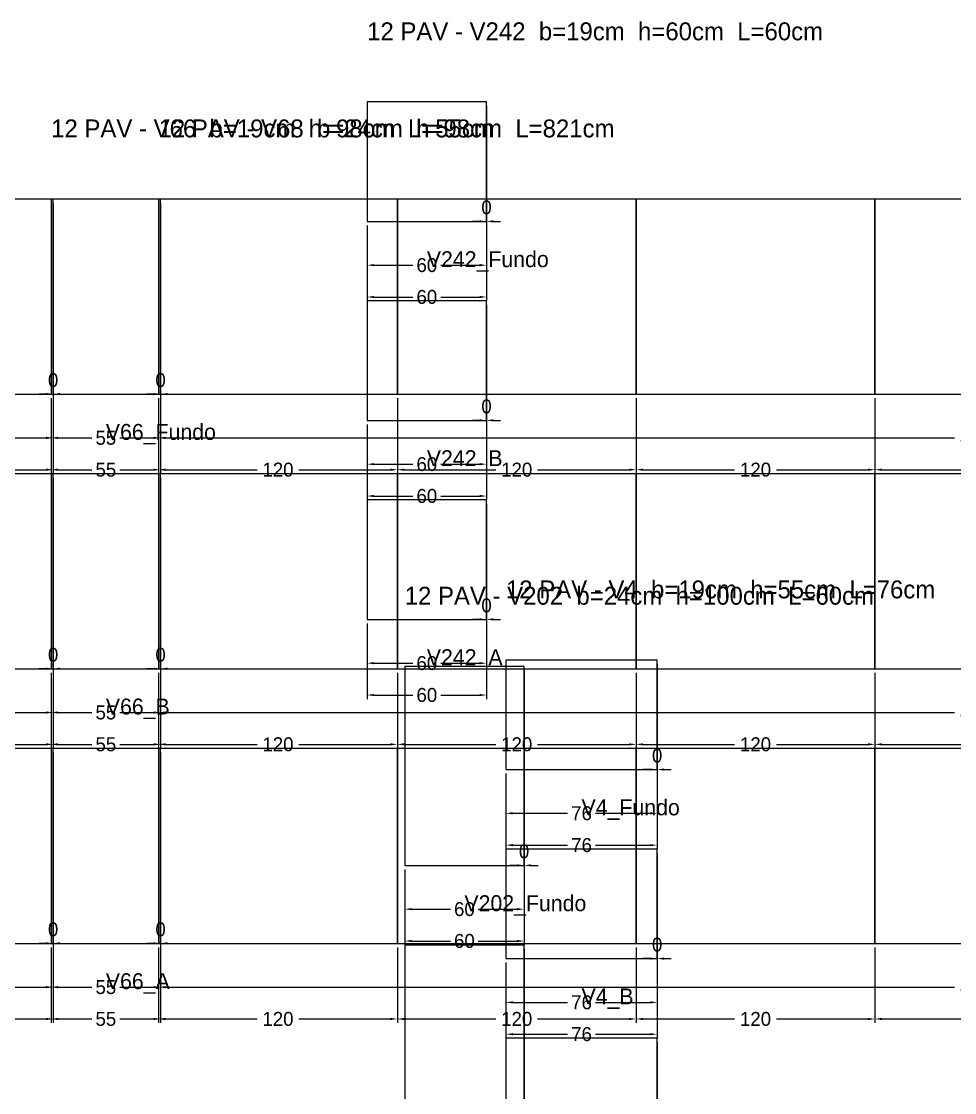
# Model space of a CAD drawing. Header units: metres. Extents: x 946 to 6411, y 1397 to 3666.
# Drawn here: x 4022 to 4491, y 2644 to 3182 of the extents above; entities that cross this region are included whole.
import ezdxf

# ---------------------------------------------------------------- set-up
doc = ezdxf.new("R2010")
doc.units = ezdxf.units.M
doc.layers.add('COTA', color=3, linetype='Continuous')
doc.dimstyles.new('COTA_VIG', dxfattribs={"dimtxt": 7, "dimasz": 3.5, "dimexe": 2, "dimexo": 2, "dimgap": 1.5, "dimtad": 1, "dimdec": 1, "dimcen": 2.5, "dimclrd": 3, "dimclre": 3, "dimclrt": 3, "dimazin": 3, "dimtfac": 1, "dimtmove": 0, "dimatfit": 3})

# ---------------------------------------------------------------- blocks, each defined once
blk = doc.blocks.new('_CLOSEDFILLED')
at = {"color": 0, "linetype": 'BYBLOCK'}
blk.add_solid([(-1, 0.16), (0, 0), (-1, -0.16)], dxfattribs=at)
blk = doc.blocks.new('*D64')
at = {"color": 3}
for p, q in [((4265.17, 2709.37), (4265.17, 2687.37)), ((4341.17, 2709.37), (4341.17, 2687.37)), ((4268.67, 2689.37), (4296.17, 2689.37)), ((4310.17, 2689.37), (4337.67, 2689.37))]:
    blk.add_line(p, q, dxfattribs=at)
at = {"layer": 'Defpoints'}
for p in [(4265.17, 2711.37), (4341.17, 2711.37), (4265.17, 2689.37)]:
    blk.add_point(p, dxfattribs=at)
at = {"layer": 'COTA', "color": 3, "xscale": 3.5, "yscale": 3.5, "rotation": 180}
blk.add_blockref('_CLOSEDFILLED', (4265.17, 2689.37), dxfattribs=at)
at = {"layer": 'COTA', "color": 3, "xscale": 3.5, "yscale": 3.5}
blk.add_blockref('_CLOSEDFILLED', (4341.17, 2689.37), dxfattribs=at)
at = {"layer": 'COTA', "color": 3, "insert": (4303.17, 2689.37), "char_height": 7, "attachment_point": 5}
blk.add_mtext('76', dxfattribs=at)
blk = doc.blocks.new('*D65')
at = {"color": 3}
for p, q in [((4265.17, 2709.37), (4265.17, 2671.37)), ((4341.17, 2709.37), (4341.17, 2671.37)), ((4268.67, 2673.37), (4296.17, 2673.37)), ((4310.17, 2673.37), (4337.67, 2673.37))]:
    blk.add_line(p, q, dxfattribs=at)
at = {"layer": 'Defpoints'}
for p in [(4265.17, 2711.37), (4341.17, 2711.37), (4265.17, 2673.37)]:
    blk.add_point(p, dxfattribs=at)
at = {"layer": 'COTA', "color": 3, "xscale": 3.5, "yscale": 3.5, "rotation": 180}
blk.add_blockref('_CLOSEDFILLED', (4265.17, 2673.37), dxfattribs=at)
at = {"layer": 'COTA', "color": 3, "xscale": 3.5, "yscale": 3.5}
blk.add_blockref('_CLOSEDFILLED', (4341.17, 2673.37), dxfattribs=at)
at = {"layer": 'COTA', "color": 3, "insert": (4303.17, 2673.37), "char_height": 7, "attachment_point": 5}
blk.add_mtext('76', dxfattribs=at)
blk = doc.blocks.new('*D67')
at = {"color": 3}
for p, q in [((4265.17, 2804.37), (4265.17, 2782.37)), ((4341.17, 2804.37), (4341.17, 2782.37)), ((4268.67, 2784.37), (4296.17, 2784.37)), ((4310.17, 2784.37), (4337.67, 2784.37))]:
    blk.add_line(p, q, dxfattribs=at)
at = {"layer": 'Defpoints'}
for p in [(4265.17, 2806.37), (4341.17, 2806.37), (4265.17, 2784.37)]:
    blk.add_point(p, dxfattribs=at)
at = {"layer": 'COTA', "color": 3, "xscale": 3.5, "yscale": 3.5, "rotation": 180}
blk.add_blockref('_CLOSEDFILLED', (4265.17, 2784.37), dxfattribs=at)
at = {"layer": 'COTA', "color": 3, "xscale": 3.5, "yscale": 3.5}
blk.add_blockref('_CLOSEDFILLED', (4341.17, 2784.37), dxfattribs=at)
at = {"layer": 'COTA', "color": 3, "insert": (4303.17, 2784.37), "char_height": 7, "attachment_point": 5}
blk.add_mtext('76', dxfattribs=at)
blk = doc.blocks.new('*D68')
at = {"color": 3}
for p, q in [((4265.17, 2804.37), (4265.17, 2766.37)), ((4341.17, 2804.37), (4341.17, 2766.37)), ((4268.67, 2768.37), (4296.17, 2768.37)), ((4310.17, 2768.37), (4337.67, 2768.37))]:
    blk.add_line(p, q, dxfattribs=at)
at = {"layer": 'Defpoints'}
for p in [(4265.17, 2806.37), (4341.17, 2806.37), (4265.17, 2768.37)]:
    blk.add_point(p, dxfattribs=at)
at = {"layer": 'COTA', "color": 3, "xscale": 3.5, "yscale": 3.5, "rotation": 180}
blk.add_blockref('_CLOSEDFILLED', (4265.17, 2768.37), dxfattribs=at)
at = {"layer": 'COTA', "color": 3, "xscale": 3.5, "yscale": 3.5}
blk.add_blockref('_CLOSEDFILLED', (4341.17, 2768.37), dxfattribs=at)
at = {"layer": 'COTA', "color": 3, "insert": (4303.17, 2768.37), "char_height": 7, "attachment_point": 5}
blk.add_mtext('76', dxfattribs=at)
blk = doc.blocks.new('*D544')
at = {"color": 3}
for p, q in [((3216.61, 2717.02), (3216.61, 2695.02)), ((4037.61, 2717.02), (4037.61, 2695.02)), ((3220.11, 2697.02), (3616.61, 2697.02)), ((3637.61, 2697.02), (4034.11, 2697.02))]:
    blk.add_line(p, q, dxfattribs=at)
at = {"layer": 'Defpoints'}
for p in [(3216.61, 2719.02), (4037.61, 2719.02), (3216.61, 2697.02)]:
    blk.add_point(p, dxfattribs=at)
at = {"layer": 'COTA', "color": 3, "xscale": 3.5, "yscale": 3.5, "rotation": 180}
blk.add_blockref('_CLOSEDFILLED', (3216.61, 2697.02), dxfattribs=at)
at = {"layer": 'COTA', "color": 3, "xscale": 3.5, "yscale": 3.5}
blk.add_blockref('_CLOSEDFILLED', (4037.61, 2697.02), dxfattribs=at)
at = {"layer": 'COTA', "color": 3, "insert": (3627.11, 2697.02), "char_height": 7, "attachment_point": 5}
blk.add_mtext('821', dxfattribs=at)
blk = doc.blocks.new('*D551')
at = {"color": 3}
for p, q in [((3936.61, 2717.02), (3936.61, 2679.02)), ((4037.61, 2717.02), (4037.61, 2679.02)), ((3940.11, 2681.02), (3976.61, 2681.02)), ((3997.61, 2681.02), (4034.11, 2681.02))]:
    blk.add_line(p, q, dxfattribs=at)
at = {"layer": 'Defpoints'}
for p in [(3936.61, 2719.02), (4037.61, 2719.02), (3936.61, 2681.02)]:
    blk.add_point(p, dxfattribs=at)
at = {"layer": 'COTA', "color": 3, "xscale": 3.5, "yscale": 3.5, "rotation": 180}
blk.add_blockref('_CLOSEDFILLED', (3936.61, 2681.02), dxfattribs=at)
at = {"layer": 'COTA', "color": 3, "xscale": 3.5, "yscale": 3.5}
blk.add_blockref('_CLOSEDFILLED', (4037.61, 2681.02), dxfattribs=at)
at = {"layer": 'COTA', "color": 3, "insert": (3987.11, 2681.02), "char_height": 7, "attachment_point": 5}
blk.add_mtext('101', dxfattribs=at)
blk = doc.blocks.new('*D553')
at = {"color": 3}
for p, q in [((3216.61, 2855.02), (3216.61, 2833.02)), ((4037.61, 2855.02), (4037.61, 2833.02)), ((3220.11, 2835.02), (3616.61, 2835.02)), ((3637.61, 2835.02), (4034.11, 2835.02))]:
    blk.add_line(p, q, dxfattribs=at)
at = {"layer": 'Defpoints'}
for p in [(3216.61, 2857.02), (4037.61, 2857.02), (3216.61, 2835.02)]:
    blk.add_point(p, dxfattribs=at)
at = {"layer": 'COTA', "color": 3, "xscale": 3.5, "yscale": 3.5, "rotation": 180}
blk.add_blockref('_CLOSEDFILLED', (3216.61, 2835.02), dxfattribs=at)
at = {"layer": 'COTA', "color": 3, "xscale": 3.5, "yscale": 3.5}
blk.add_blockref('_CLOSEDFILLED', (4037.61, 2835.02), dxfattribs=at)
at = {"layer": 'COTA', "color": 3, "insert": (3627.11, 2835.02), "char_height": 7, "attachment_point": 5}
blk.add_mtext('821', dxfattribs=at)
blk = doc.blocks.new('*D560')
at = {"color": 3}
for p, q in [((3936.61, 2855.02), (3936.61, 2817.02)), ((4037.61, 2855.02), (4037.61, 2817.02)), ((3940.11, 2819.02), (3976.61, 2819.02)), ((3997.61, 2819.02), (4034.11, 2819.02))]:
    blk.add_line(p, q, dxfattribs=at)
at = {"layer": 'Defpoints'}
for p in [(3936.61, 2857.02), (4037.61, 2857.02), (3936.61, 2819.02)]:
    blk.add_point(p, dxfattribs=at)
at = {"layer": 'COTA', "color": 3, "xscale": 3.5, "yscale": 3.5, "rotation": 180}
blk.add_blockref('_CLOSEDFILLED', (3936.61, 2819.02), dxfattribs=at)
at = {"layer": 'COTA', "color": 3, "xscale": 3.5, "yscale": 3.5}
blk.add_blockref('_CLOSEDFILLED', (4037.61, 2819.02), dxfattribs=at)
at = {"layer": 'COTA', "color": 3, "insert": (3987.11, 2819.02), "char_height": 7, "attachment_point": 5}
blk.add_mtext('101', dxfattribs=at)
blk = doc.blocks.new('*D562')
at = {"color": 3}
for p, q in [((3216.61, 2993.02), (3216.61, 2971.02)), ((4037.61, 2993.02), (4037.61, 2971.02)), ((3220.11, 2973.02), (3616.61, 2973.02)), ((3637.61, 2973.02), (4034.11, 2973.02))]:
    blk.add_line(p, q, dxfattribs=at)
at = {"layer": 'Defpoints'}
for p in [(3216.61, 2995.02), (4037.61, 2995.02), (3216.61, 2973.02)]:
    blk.add_point(p, dxfattribs=at)
at = {"layer": 'COTA', "color": 3, "xscale": 3.5, "yscale": 3.5, "rotation": 180}
blk.add_blockref('_CLOSEDFILLED', (3216.61, 2973.02), dxfattribs=at)
at = {"layer": 'COTA', "color": 3, "xscale": 3.5, "yscale": 3.5}
blk.add_blockref('_CLOSEDFILLED', (4037.61, 2973.02), dxfattribs=at)
at = {"layer": 'COTA', "color": 3, "insert": (3627.11, 2973.02), "char_height": 7, "attachment_point": 5}
blk.add_mtext('821', dxfattribs=at)
blk = doc.blocks.new('*D569')
at = {"color": 3}
for p, q in [((3936.61, 2993.02), (3936.61, 2955.02)), ((4037.61, 2993.02), (4037.61, 2955.02)), ((3940.11, 2957.02), (3976.61, 2957.02)), ((3997.61, 2957.02), (4034.11, 2957.02))]:
    blk.add_line(p, q, dxfattribs=at)
at = {"layer": 'Defpoints'}
for p in [(3936.61, 2995.02), (4037.61, 2995.02), (3936.61, 2957.02)]:
    blk.add_point(p, dxfattribs=at)
at = {"layer": 'COTA', "color": 3, "xscale": 3.5, "yscale": 3.5, "rotation": 180}
blk.add_blockref('_CLOSEDFILLED', (3936.61, 2957.02), dxfattribs=at)
at = {"layer": 'COTA', "color": 3, "xscale": 3.5, "yscale": 3.5}
blk.add_blockref('_CLOSEDFILLED', (4037.61, 2957.02), dxfattribs=at)
at = {"layer": 'COTA', "color": 3, "insert": (3987.11, 2957.02), "char_height": 7, "attachment_point": 5}
blk.add_mtext('101', dxfattribs=at)
blk = doc.blocks.new('*D580')
at = {"color": 3}
for p, q in [((4036.61, 2717.02), (4036.61, 2695.02)), ((4091.61, 2717.02), (4091.61, 2695.02)), ((4040.11, 2697.02), (4057.11, 2697.02)), ((4071.11, 2697.02), (4088.11, 2697.02))]:
    blk.add_line(p, q, dxfattribs=at)
at = {"layer": 'Defpoints'}
for p in [(4036.61, 2719.02), (4091.61, 2719.02), (4036.61, 2697.02)]:
    blk.add_point(p, dxfattribs=at)
at = {"layer": 'COTA', "color": 3, "xscale": 3.5, "yscale": 3.5, "rotation": 180}
blk.add_blockref('_CLOSEDFILLED', (4036.61, 2697.02), dxfattribs=at)
at = {"layer": 'COTA', "color": 3, "xscale": 3.5, "yscale": 3.5}
blk.add_blockref('_CLOSEDFILLED', (4091.61, 2697.02), dxfattribs=at)
at = {"layer": 'COTA', "color": 3, "insert": (4064.11, 2697.02), "char_height": 7, "attachment_point": 5}
blk.add_mtext('55', dxfattribs=at)
blk = doc.blocks.new('*D581')
at = {"color": 3}
for p, q in [((4036.61, 2717.02), (4036.61, 2679.02)), ((4091.61, 2717.02), (4091.61, 2679.02)), ((4040.11, 2681.02), (4057.11, 2681.02)), ((4071.11, 2681.02), (4088.11, 2681.02))]:
    blk.add_line(p, q, dxfattribs=at)
at = {"layer": 'Defpoints'}
for p in [(4036.61, 2719.02), (4091.61, 2719.02), (4036.61, 2681.02)]:
    blk.add_point(p, dxfattribs=at)
at = {"layer": 'COTA', "color": 3, "xscale": 3.5, "yscale": 3.5, "rotation": 180}
blk.add_blockref('_CLOSEDFILLED', (4036.61, 2681.02), dxfattribs=at)
at = {"layer": 'COTA', "color": 3, "xscale": 3.5, "yscale": 3.5}
blk.add_blockref('_CLOSEDFILLED', (4091.61, 2681.02), dxfattribs=at)
at = {"layer": 'COTA', "color": 3, "insert": (4064.11, 2681.02), "char_height": 7, "attachment_point": 5}
blk.add_mtext('55', dxfattribs=at)
blk = doc.blocks.new('*D583')
at = {"color": 3}
for p, q in [((4036.61, 2855.02), (4036.61, 2833.02)), ((4091.61, 2855.02), (4091.61, 2833.02)), ((4040.11, 2835.02), (4057.11, 2835.02)), ((4071.11, 2835.02), (4088.11, 2835.02))]:
    blk.add_line(p, q, dxfattribs=at)
at = {"layer": 'Defpoints'}
for p in [(4036.61, 2857.02), (4091.61, 2857.02), (4036.61, 2835.02)]:
    blk.add_point(p, dxfattribs=at)
at = {"layer": 'COTA', "color": 3, "xscale": 3.5, "yscale": 3.5, "rotation": 180}
blk.add_blockref('_CLOSEDFILLED', (4036.61, 2835.02), dxfattribs=at)
at = {"layer": 'COTA', "color": 3, "xscale": 3.5, "yscale": 3.5}
blk.add_blockref('_CLOSEDFILLED', (4091.61, 2835.02), dxfattribs=at)
at = {"layer": 'COTA', "color": 3, "insert": (4064.11, 2835.02), "char_height": 7, "attachment_point": 5}
blk.add_mtext('55', dxfattribs=at)
blk = doc.blocks.new('*D584')
at = {"color": 3}
for p, q in [((4036.61, 2855.02), (4036.61, 2817.02)), ((4091.61, 2855.02), (4091.61, 2817.02)), ((4040.11, 2819.02), (4057.11, 2819.02)), ((4071.11, 2819.02), (4088.11, 2819.02))]:
    blk.add_line(p, q, dxfattribs=at)
at = {"layer": 'Defpoints'}
for p in [(4036.61, 2857.02), (4091.61, 2857.02), (4036.61, 2819.02)]:
    blk.add_point(p, dxfattribs=at)
at = {"layer": 'COTA', "color": 3, "xscale": 3.5, "yscale": 3.5, "rotation": 180}
blk.add_blockref('_CLOSEDFILLED', (4036.61, 2819.02), dxfattribs=at)
at = {"layer": 'COTA', "color": 3, "xscale": 3.5, "yscale": 3.5}
blk.add_blockref('_CLOSEDFILLED', (4091.61, 2819.02), dxfattribs=at)
at = {"layer": 'COTA', "color": 3, "insert": (4064.11, 2819.02), "char_height": 7, "attachment_point": 5}
blk.add_mtext('55', dxfattribs=at)
blk = doc.blocks.new('*D586')
at = {"color": 3}
for p, q in [((4036.61, 2993.02), (4036.61, 2971.02)), ((4091.61, 2993.02), (4091.61, 2971.02)), ((4040.11, 2973.02), (4057.11, 2973.02)), ((4071.11, 2973.02), (4088.11, 2973.02))]:
    blk.add_line(p, q, dxfattribs=at)
at = {"layer": 'Defpoints'}
for p in [(4036.61, 2995.02), (4091.61, 2995.02), (4036.61, 2973.02)]:
    blk.add_point(p, dxfattribs=at)
at = {"layer": 'COTA', "color": 3, "xscale": 3.5, "yscale": 3.5, "rotation": 180}
blk.add_blockref('_CLOSEDFILLED', (4036.61, 2973.02), dxfattribs=at)
at = {"layer": 'COTA', "color": 3, "xscale": 3.5, "yscale": 3.5}
blk.add_blockref('_CLOSEDFILLED', (4091.61, 2973.02), dxfattribs=at)
at = {"layer": 'COTA', "color": 3, "insert": (4064.11, 2973.02), "char_height": 7, "attachment_point": 5}
blk.add_mtext('55', dxfattribs=at)
blk = doc.blocks.new('*D587')
at = {"color": 3}
for p, q in [((4036.61, 2993.02), (4036.61, 2955.02)), ((4091.61, 2993.02), (4091.61, 2955.02)), ((4040.11, 2957.02), (4057.11, 2957.02)), ((4071.11, 2957.02), (4088.11, 2957.02))]:
    blk.add_line(p, q, dxfattribs=at)
at = {"layer": 'Defpoints'}
for p in [(4036.61, 2995.02), (4091.61, 2995.02), (4036.61, 2957.02)]:
    blk.add_point(p, dxfattribs=at)
at = {"layer": 'COTA', "color": 3, "xscale": 3.5, "yscale": 3.5, "rotation": 180}
blk.add_blockref('_CLOSEDFILLED', (4036.61, 2957.02), dxfattribs=at)
at = {"layer": 'COTA', "color": 3, "xscale": 3.5, "yscale": 3.5}
blk.add_blockref('_CLOSEDFILLED', (4091.61, 2957.02), dxfattribs=at)
at = {"layer": 'COTA', "color": 3, "insert": (4064.11, 2957.02), "char_height": 7, "attachment_point": 5}
blk.add_mtext('55', dxfattribs=at)
blk = doc.blocks.new('*D598')
at = {"color": 3}
for p, q in [((4090.61, 2717.02), (4090.61, 2695.02)), ((4911.61, 2717.02), (4911.61, 2695.02)), ((4094.11, 2697.02), (4490.61, 2697.02)), ((4511.61, 2697.02), (4908.11, 2697.02))]:
    blk.add_line(p, q, dxfattribs=at)
at = {"layer": 'Defpoints'}
for p in [(4090.61, 2719.02), (4911.61, 2719.02), (4090.61, 2697.02)]:
    blk.add_point(p, dxfattribs=at)
at = {"layer": 'COTA', "color": 3, "xscale": 3.5, "yscale": 3.5, "rotation": 180}
blk.add_blockref('_CLOSEDFILLED', (4090.61, 2697.02), dxfattribs=at)
at = {"layer": 'COTA', "color": 3, "xscale": 3.5, "yscale": 3.5}
blk.add_blockref('_CLOSEDFILLED', (4911.61, 2697.02), dxfattribs=at)
at = {"layer": 'COTA', "color": 3, "insert": (4501.11, 2697.02), "char_height": 7, "attachment_point": 5}
blk.add_mtext('821', dxfattribs=at)
blk = doc.blocks.new('*D599')
at = {"color": 3}
for p, q in [((4090.61, 2717.02), (4090.61, 2679.02)), ((4210.61, 2717.02), (4210.61, 2679.02)), ((4094.11, 2681.02), (4140.11, 2681.02)), ((4161.11, 2681.02), (4207.11, 2681.02))]:
    blk.add_line(p, q, dxfattribs=at)
at = {"layer": 'Defpoints'}
for p in [(4090.61, 2719.02), (4210.61, 2719.02), (4090.61, 2681.02)]:
    blk.add_point(p, dxfattribs=at)
at = {"layer": 'COTA', "color": 3, "xscale": 3.5, "yscale": 3.5, "rotation": 180}
blk.add_blockref('_CLOSEDFILLED', (4090.61, 2681.02), dxfattribs=at)
at = {"layer": 'COTA', "color": 3, "xscale": 3.5, "yscale": 3.5}
blk.add_blockref('_CLOSEDFILLED', (4210.61, 2681.02), dxfattribs=at)
at = {"layer": 'COTA', "color": 3, "insert": (4150.61, 2681.02), "char_height": 7, "attachment_point": 5}
blk.add_mtext('120', dxfattribs=at)
blk = doc.blocks.new('*D600')
at = {"color": 3}
for p, q in [((4210.61, 2717.02), (4210.61, 2679.02)), ((4330.61, 2717.02), (4330.61, 2679.02)), ((4214.11, 2681.02), (4260.11, 2681.02)), ((4281.11, 2681.02), (4327.11, 2681.02))]:
    blk.add_line(p, q, dxfattribs=at)
at = {"layer": 'Defpoints'}
for p in [(4210.61, 2719.02), (4330.61, 2719.02), (4210.61, 2681.02)]:
    blk.add_point(p, dxfattribs=at)
at = {"layer": 'COTA', "color": 3, "xscale": 3.5, "yscale": 3.5, "rotation": 180}
blk.add_blockref('_CLOSEDFILLED', (4210.61, 2681.02), dxfattribs=at)
at = {"layer": 'COTA', "color": 3, "xscale": 3.5, "yscale": 3.5}
blk.add_blockref('_CLOSEDFILLED', (4330.61, 2681.02), dxfattribs=at)
at = {"layer": 'COTA', "color": 3, "insert": (4270.61, 2681.02), "char_height": 7, "attachment_point": 5}
blk.add_mtext('120', dxfattribs=at)
blk = doc.blocks.new('*D601')
at = {"color": 3}
for p, q in [((4330.61, 2717.02), (4330.61, 2679.02)), ((4450.61, 2717.02), (4450.61, 2679.02)), ((4334.11, 2681.02), (4380.11, 2681.02)), ((4401.11, 2681.02), (4447.11, 2681.02))]:
    blk.add_line(p, q, dxfattribs=at)
at = {"layer": 'Defpoints'}
for p in [(4330.61, 2719.02), (4450.61, 2719.02), (4330.61, 2681.02)]:
    blk.add_point(p, dxfattribs=at)
at = {"layer": 'COTA', "color": 3, "xscale": 3.5, "yscale": 3.5, "rotation": 180}
blk.add_blockref('_CLOSEDFILLED', (4330.61, 2681.02), dxfattribs=at)
at = {"layer": 'COTA', "color": 3, "xscale": 3.5, "yscale": 3.5}
blk.add_blockref('_CLOSEDFILLED', (4450.61, 2681.02), dxfattribs=at)
at = {"layer": 'COTA', "color": 3, "insert": (4390.61, 2681.02), "char_height": 7, "attachment_point": 5}
blk.add_mtext('120', dxfattribs=at)
blk = doc.blocks.new('*D602')
at = {"color": 3}
for p, q in [((4450.61, 2717.02), (4450.61, 2679.02)), ((4570.61, 2717.02), (4570.61, 2679.02)), ((4454.11, 2681.02), (4500.11, 2681.02)), ((4521.11, 2681.02), (4567.11, 2681.02))]:
    blk.add_line(p, q, dxfattribs=at)
at = {"layer": 'Defpoints'}
for p in [(4450.61, 2719.02), (4570.61, 2719.02), (4450.61, 2681.02)]:
    blk.add_point(p, dxfattribs=at)
at = {"layer": 'COTA', "color": 3, "xscale": 3.5, "yscale": 3.5, "rotation": 180}
blk.add_blockref('_CLOSEDFILLED', (4450.61, 2681.02), dxfattribs=at)
at = {"layer": 'COTA', "color": 3, "xscale": 3.5, "yscale": 3.5}
blk.add_blockref('_CLOSEDFILLED', (4570.61, 2681.02), dxfattribs=at)
at = {"layer": 'COTA', "color": 3, "insert": (4510.61, 2681.02), "char_height": 7, "attachment_point": 5}
blk.add_mtext('120', dxfattribs=at)
blk = doc.blocks.new('*D607')
at = {"color": 3}
for p, q in [((4090.61, 2855.02), (4090.61, 2833.02)), ((4911.61, 2855.02), (4911.61, 2833.02)), ((4094.11, 2835.02), (4490.61, 2835.02)), ((4511.61, 2835.02), (4908.11, 2835.02))]:
    blk.add_line(p, q, dxfattribs=at)
at = {"layer": 'Defpoints'}
for p in [(4090.61, 2857.02), (4911.61, 2857.02), (4090.61, 2835.02)]:
    blk.add_point(p, dxfattribs=at)
at = {"layer": 'COTA', "color": 3, "xscale": 3.5, "yscale": 3.5, "rotation": 180}
blk.add_blockref('_CLOSEDFILLED', (4090.61, 2835.02), dxfattribs=at)
at = {"layer": 'COTA', "color": 3, "xscale": 3.5, "yscale": 3.5}
blk.add_blockref('_CLOSEDFILLED', (4911.61, 2835.02), dxfattribs=at)
at = {"layer": 'COTA', "color": 3, "insert": (4501.11, 2835.02), "char_height": 7, "attachment_point": 5}
blk.add_mtext('821', dxfattribs=at)
blk = doc.blocks.new('*D608')
at = {"color": 3}
for p, q in [((4090.61, 2855.02), (4090.61, 2817.02)), ((4210.61, 2855.02), (4210.61, 2817.02)), ((4094.11, 2819.02), (4140.11, 2819.02)), ((4161.11, 2819.02), (4207.11, 2819.02))]:
    blk.add_line(p, q, dxfattribs=at)
at = {"layer": 'Defpoints'}
for p in [(4090.61, 2857.02), (4210.61, 2857.02), (4090.61, 2819.02)]:
    blk.add_point(p, dxfattribs=at)
at = {"layer": 'COTA', "color": 3, "xscale": 3.5, "yscale": 3.5, "rotation": 180}
blk.add_blockref('_CLOSEDFILLED', (4090.61, 2819.02), dxfattribs=at)
at = {"layer": 'COTA', "color": 3, "xscale": 3.5, "yscale": 3.5}
blk.add_blockref('_CLOSEDFILLED', (4210.61, 2819.02), dxfattribs=at)
at = {"layer": 'COTA', "color": 3, "insert": (4150.61, 2819.02), "char_height": 7, "attachment_point": 5}
blk.add_mtext('120', dxfattribs=at)
blk = doc.blocks.new('*D609')
at = {"color": 3}
for p, q in [((4210.61, 2855.02), (4210.61, 2817.02)), ((4330.61, 2855.02), (4330.61, 2817.02)), ((4214.11, 2819.02), (4260.11, 2819.02)), ((4281.11, 2819.02), (4327.11, 2819.02))]:
    blk.add_line(p, q, dxfattribs=at)
at = {"layer": 'Defpoints'}
for p in [(4210.61, 2857.02), (4330.61, 2857.02), (4210.61, 2819.02)]:
    blk.add_point(p, dxfattribs=at)
at = {"layer": 'COTA', "color": 3, "xscale": 3.5, "yscale": 3.5, "rotation": 180}
blk.add_blockref('_CLOSEDFILLED', (4210.61, 2819.02), dxfattribs=at)
at = {"layer": 'COTA', "color": 3, "xscale": 3.5, "yscale": 3.5}
blk.add_blockref('_CLOSEDFILLED', (4330.61, 2819.02), dxfattribs=at)
at = {"layer": 'COTA', "color": 3, "insert": (4270.61, 2819.02), "char_height": 7, "attachment_point": 5}
blk.add_mtext('120', dxfattribs=at)
blk = doc.blocks.new('*D610')
at = {"color": 3}
for p, q in [((4330.61, 2855.02), (4330.61, 2817.02)), ((4450.61, 2855.02), (4450.61, 2817.02)), ((4334.11, 2819.02), (4380.11, 2819.02)), ((4401.11, 2819.02), (4447.11, 2819.02))]:
    blk.add_line(p, q, dxfattribs=at)
at = {"layer": 'Defpoints'}
for p in [(4330.61, 2857.02), (4450.61, 2857.02), (4330.61, 2819.02)]:
    blk.add_point(p, dxfattribs=at)
at = {"layer": 'COTA', "color": 3, "xscale": 3.5, "yscale": 3.5, "rotation": 180}
blk.add_blockref('_CLOSEDFILLED', (4330.61, 2819.02), dxfattribs=at)
at = {"layer": 'COTA', "color": 3, "xscale": 3.5, "yscale": 3.5}
blk.add_blockref('_CLOSEDFILLED', (4450.61, 2819.02), dxfattribs=at)
at = {"layer": 'COTA', "color": 3, "insert": (4390.61, 2819.02), "char_height": 7, "attachment_point": 5}
blk.add_mtext('120', dxfattribs=at)
blk = doc.blocks.new('*D611')
at = {"color": 3}
for p, q in [((4450.61, 2855.02), (4450.61, 2817.02)), ((4570.61, 2855.02), (4570.61, 2817.02)), ((4454.11, 2819.02), (4500.11, 2819.02)), ((4521.11, 2819.02), (4567.11, 2819.02))]:
    blk.add_line(p, q, dxfattribs=at)
at = {"layer": 'Defpoints'}
for p in [(4450.61, 2857.02), (4570.61, 2857.02), (4450.61, 2819.02)]:
    blk.add_point(p, dxfattribs=at)
at = {"layer": 'COTA', "color": 3, "xscale": 3.5, "yscale": 3.5, "rotation": 180}
blk.add_blockref('_CLOSEDFILLED', (4450.61, 2819.02), dxfattribs=at)
at = {"layer": 'COTA', "color": 3, "xscale": 3.5, "yscale": 3.5}
blk.add_blockref('_CLOSEDFILLED', (4570.61, 2819.02), dxfattribs=at)
at = {"layer": 'COTA', "color": 3, "insert": (4510.61, 2819.02), "char_height": 7, "attachment_point": 5}
blk.add_mtext('120', dxfattribs=at)
blk = doc.blocks.new('*D616')
at = {"color": 3}
for p, q in [((4090.61, 2993.02), (4090.61, 2971.02)), ((4911.61, 2993.02), (4911.61, 2971.02)), ((4094.11, 2973.02), (4490.61, 2973.02)), ((4511.61, 2973.02), (4908.11, 2973.02))]:
    blk.add_line(p, q, dxfattribs=at)
at = {"layer": 'Defpoints'}
for p in [(4090.61, 2995.02), (4911.61, 2995.02), (4090.61, 2973.02)]:
    blk.add_point(p, dxfattribs=at)
at = {"layer": 'COTA', "color": 3, "xscale": 3.5, "yscale": 3.5, "rotation": 180}
blk.add_blockref('_CLOSEDFILLED', (4090.61, 2973.02), dxfattribs=at)
at = {"layer": 'COTA', "color": 3, "xscale": 3.5, "yscale": 3.5}
blk.add_blockref('_CLOSEDFILLED', (4911.61, 2973.02), dxfattribs=at)
at = {"layer": 'COTA', "color": 3, "insert": (4501.11, 2973.02), "char_height": 7, "attachment_point": 5}
blk.add_mtext('821', dxfattribs=at)
blk = doc.blocks.new('*D617')
at = {"color": 3}
for p, q in [((4090.61, 2993.02), (4090.61, 2955.02)), ((4210.61, 2993.02), (4210.61, 2955.02)), ((4094.11, 2957.02), (4140.11, 2957.02)), ((4161.11, 2957.02), (4207.11, 2957.02))]:
    blk.add_line(p, q, dxfattribs=at)
at = {"layer": 'Defpoints'}
for p in [(4090.61, 2995.02), (4210.61, 2995.02), (4090.61, 2957.02)]:
    blk.add_point(p, dxfattribs=at)
at = {"layer": 'COTA', "color": 3, "xscale": 3.5, "yscale": 3.5, "rotation": 180}
blk.add_blockref('_CLOSEDFILLED', (4090.61, 2957.02), dxfattribs=at)
at = {"layer": 'COTA', "color": 3, "xscale": 3.5, "yscale": 3.5}
blk.add_blockref('_CLOSEDFILLED', (4210.61, 2957.02), dxfattribs=at)
at = {"layer": 'COTA', "color": 3, "insert": (4150.61, 2957.02), "char_height": 7, "attachment_point": 5}
blk.add_mtext('120', dxfattribs=at)
blk = doc.blocks.new('*D618')
at = {"color": 3}
for p, q in [((4210.61, 2993.02), (4210.61, 2955.02)), ((4330.61, 2993.02), (4330.61, 2955.02)), ((4214.11, 2957.02), (4260.11, 2957.02)), ((4281.11, 2957.02), (4327.11, 2957.02))]:
    blk.add_line(p, q, dxfattribs=at)
at = {"layer": 'Defpoints'}
for p in [(4210.61, 2995.02), (4330.61, 2995.02), (4210.61, 2957.02)]:
    blk.add_point(p, dxfattribs=at)
at = {"layer": 'COTA', "color": 3, "xscale": 3.5, "yscale": 3.5, "rotation": 180}
blk.add_blockref('_CLOSEDFILLED', (4210.61, 2957.02), dxfattribs=at)
at = {"layer": 'COTA', "color": 3, "xscale": 3.5, "yscale": 3.5}
blk.add_blockref('_CLOSEDFILLED', (4330.61, 2957.02), dxfattribs=at)
at = {"layer": 'COTA', "color": 3, "insert": (4270.61, 2957.02), "char_height": 7, "attachment_point": 5}
blk.add_mtext('120', dxfattribs=at)
blk = doc.blocks.new('*D619')
at = {"color": 3}
for p, q in [((4330.61, 2993.02), (4330.61, 2955.02)), ((4450.61, 2993.02), (4450.61, 2955.02)), ((4334.11, 2957.02), (4380.11, 2957.02)), ((4401.11, 2957.02), (4447.11, 2957.02))]:
    blk.add_line(p, q, dxfattribs=at)
at = {"layer": 'Defpoints'}
for p in [(4330.61, 2995.02), (4450.61, 2995.02), (4330.61, 2957.02)]:
    blk.add_point(p, dxfattribs=at)
at = {"layer": 'COTA', "color": 3, "xscale": 3.5, "yscale": 3.5, "rotation": 180}
blk.add_blockref('_CLOSEDFILLED', (4330.61, 2957.02), dxfattribs=at)
at = {"layer": 'COTA', "color": 3, "xscale": 3.5, "yscale": 3.5}
blk.add_blockref('_CLOSEDFILLED', (4450.61, 2957.02), dxfattribs=at)
at = {"layer": 'COTA', "color": 3, "insert": (4390.61, 2957.02), "char_height": 7, "attachment_point": 5}
blk.add_mtext('120', dxfattribs=at)
blk = doc.blocks.new('*D620')
at = {"color": 3}
for p, q in [((4450.61, 2993.02), (4450.61, 2955.02)), ((4570.61, 2993.02), (4570.61, 2955.02)), ((4454.11, 2957.02), (4500.11, 2957.02)), ((4521.11, 2957.02), (4567.11, 2957.02))]:
    blk.add_line(p, q, dxfattribs=at)
at = {"layer": 'Defpoints'}
for p in [(4450.61, 2995.02), (4570.61, 2995.02), (4450.61, 2957.02)]:
    blk.add_point(p, dxfattribs=at)
at = {"layer": 'COTA', "color": 3, "xscale": 3.5, "yscale": 3.5, "rotation": 180}
blk.add_blockref('_CLOSEDFILLED', (4450.61, 2957.02), dxfattribs=at)
at = {"layer": 'COTA', "color": 3, "xscale": 3.5, "yscale": 3.5}
blk.add_blockref('_CLOSEDFILLED', (4570.61, 2957.02), dxfattribs=at)
at = {"layer": 'COTA', "color": 3, "insert": (4510.61, 2957.02), "char_height": 7, "attachment_point": 5}
blk.add_mtext('120', dxfattribs=at)
blk = doc.blocks.new('*D805')
at = {"color": 3}
for p, q in [((4214.3, 2756.2), (4214.3, 2734.2)), ((4274.3, 2756.2), (4274.3, 2734.2)), ((4217.8, 2736.2), (4237.3, 2736.2)), ((4251.3, 2736.2), (4270.8, 2736.2))]:
    blk.add_line(p, q, dxfattribs=at)
at = {"layer": 'Defpoints'}
for p in [(4214.3, 2758.2), (4274.3, 2758.2), (4214.3, 2736.2)]:
    blk.add_point(p, dxfattribs=at)
at = {"layer": 'COTA', "color": 3, "xscale": 3.5, "yscale": 3.5, "rotation": 180}
blk.add_blockref('_CLOSEDFILLED', (4214.3, 2736.2), dxfattribs=at)
at = {"layer": 'COTA', "color": 3, "xscale": 3.5, "yscale": 3.5}
blk.add_blockref('_CLOSEDFILLED', (4274.3, 2736.2), dxfattribs=at)
at = {"layer": 'COTA', "color": 3, "insert": (4244.3, 2736.2), "char_height": 7, "attachment_point": 5}
blk.add_mtext('60', dxfattribs=at)
blk = doc.blocks.new('*D806')
at = {"color": 3}
for p, q in [((4214.3, 2756.2), (4214.3, 2718.2)), ((4274.3, 2756.2), (4274.3, 2718.2)), ((4217.8, 2720.2), (4237.3, 2720.2)), ((4251.3, 2720.2), (4270.8, 2720.2))]:
    blk.add_line(p, q, dxfattribs=at)
at = {"layer": 'Defpoints'}
for p in [(4214.3, 2758.2), (4274.3, 2758.2), (4214.3, 2720.2)]:
    blk.add_point(p, dxfattribs=at)
at = {"layer": 'COTA', "color": 3, "xscale": 3.5, "yscale": 3.5, "rotation": 180}
blk.add_blockref('_CLOSEDFILLED', (4214.3, 2720.2), dxfattribs=at)
at = {"layer": 'COTA', "color": 3, "xscale": 3.5, "yscale": 3.5}
blk.add_blockref('_CLOSEDFILLED', (4274.3, 2720.2), dxfattribs=at)
at = {"layer": 'COTA', "color": 3, "insert": (4244.3, 2720.2), "char_height": 7, "attachment_point": 5}
blk.add_mtext('60', dxfattribs=at)
blk = doc.blocks.new('*D1213')
at = {"color": 3}
for p, q in [((4195.42, 2879.81), (4195.42, 2857.81)), ((4255.42, 2879.81), (4255.42, 2857.81)), ((4198.92, 2859.81), (4218.42, 2859.81)), ((4232.42, 2859.81), (4251.92, 2859.81))]:
    blk.add_line(p, q, dxfattribs=at)
at = {"layer": 'Defpoints'}
for p in [(4195.42, 2881.81), (4255.42, 2881.81), (4195.42, 2859.81)]:
    blk.add_point(p, dxfattribs=at)
at = {"layer": 'COTA', "color": 3, "xscale": 3.5, "yscale": 3.5, "rotation": 180}
blk.add_blockref('_CLOSEDFILLED', (4195.42, 2859.81), dxfattribs=at)
at = {"layer": 'COTA', "color": 3, "xscale": 3.5, "yscale": 3.5}
blk.add_blockref('_CLOSEDFILLED', (4255.42, 2859.81), dxfattribs=at)
at = {"layer": 'COTA', "color": 3, "insert": (4225.42, 2859.81), "char_height": 7, "attachment_point": 5}
blk.add_mtext('60', dxfattribs=at)
blk = doc.blocks.new('*D1214')
at = {"color": 3}
for p, q in [((4195.42, 2879.81), (4195.42, 2841.81)), ((4255.42, 2879.81), (4255.42, 2841.81)), ((4198.92, 2843.81), (4218.42, 2843.81)), ((4232.42, 2843.81), (4251.92, 2843.81))]:
    blk.add_line(p, q, dxfattribs=at)
at = {"layer": 'Defpoints'}
for p in [(4195.42, 2881.81), (4255.42, 2881.81), (4195.42, 2843.81)]:
    blk.add_point(p, dxfattribs=at)
at = {"layer": 'COTA', "color": 3, "xscale": 3.5, "yscale": 3.5, "rotation": 180}
blk.add_blockref('_CLOSEDFILLED', (4195.42, 2843.81), dxfattribs=at)
at = {"layer": 'COTA', "color": 3, "xscale": 3.5, "yscale": 3.5}
blk.add_blockref('_CLOSEDFILLED', (4255.42, 2843.81), dxfattribs=at)
at = {"layer": 'COTA', "color": 3, "insert": (4225.42, 2843.81), "char_height": 7, "attachment_point": 5}
blk.add_mtext('60', dxfattribs=at)
blk = doc.blocks.new('*D1216')
at = {"color": 3}
for p, q in [((4195.42, 2979.81), (4195.42, 2957.81)), ((4255.42, 2979.81), (4255.42, 2957.81)), ((4198.92, 2959.81), (4218.42, 2959.81)), ((4232.42, 2959.81), (4251.92, 2959.81))]:
    blk.add_line(p, q, dxfattribs=at)
at = {"layer": 'Defpoints'}
for p in [(4195.42, 2981.81), (4255.42, 2981.81), (4195.42, 2959.81)]:
    blk.add_point(p, dxfattribs=at)
at = {"layer": 'COTA', "color": 3, "xscale": 3.5, "yscale": 3.5, "rotation": 180}
blk.add_blockref('_CLOSEDFILLED', (4195.42, 2959.81), dxfattribs=at)
at = {"layer": 'COTA', "color": 3, "xscale": 3.5, "yscale": 3.5}
blk.add_blockref('_CLOSEDFILLED', (4255.42, 2959.81), dxfattribs=at)
at = {"layer": 'COTA', "color": 3, "insert": (4225.42, 2959.81), "char_height": 7, "attachment_point": 5}
blk.add_mtext('60', dxfattribs=at)
blk = doc.blocks.new('*D1217')
at = {"color": 3}
for p, q in [((4195.42, 2979.81), (4195.42, 2941.81)), ((4255.42, 2979.81), (4255.42, 2941.81)), ((4198.92, 2943.81), (4218.42, 2943.81)), ((4232.42, 2943.81), (4251.92, 2943.81))]:
    blk.add_line(p, q, dxfattribs=at)
at = {"layer": 'Defpoints'}
for p in [(4195.42, 2981.81), (4255.42, 2981.81), (4195.42, 2943.81)]:
    blk.add_point(p, dxfattribs=at)
at = {"layer": 'COTA', "color": 3, "xscale": 3.5, "yscale": 3.5, "rotation": 180}
blk.add_blockref('_CLOSEDFILLED', (4195.42, 2943.81), dxfattribs=at)
at = {"layer": 'COTA', "color": 3, "xscale": 3.5, "yscale": 3.5}
blk.add_blockref('_CLOSEDFILLED', (4255.42, 2943.81), dxfattribs=at)
at = {"layer": 'COTA', "color": 3, "insert": (4225.42, 2943.81), "char_height": 7, "attachment_point": 5}
blk.add_mtext('60', dxfattribs=at)
blk = doc.blocks.new('*D1219')
at = {"color": 3}
for p, q in [((4195.42, 3079.81), (4195.42, 3057.81)), ((4255.42, 3079.81), (4255.42, 3057.81)), ((4198.92, 3059.81), (4218.42, 3059.81)), ((4232.42, 3059.81), (4251.92, 3059.81))]:
    blk.add_line(p, q, dxfattribs=at)
at = {"layer": 'Defpoints'}
for p in [(4195.42, 3081.81), (4255.42, 3081.81), (4195.42, 3059.81)]:
    blk.add_point(p, dxfattribs=at)
at = {"layer": 'COTA', "color": 3, "xscale": 3.5, "yscale": 3.5, "rotation": 180}
blk.add_blockref('_CLOSEDFILLED', (4195.42, 3059.81), dxfattribs=at)
at = {"layer": 'COTA', "color": 3, "xscale": 3.5, "yscale": 3.5}
blk.add_blockref('_CLOSEDFILLED', (4255.42, 3059.81), dxfattribs=at)
at = {"layer": 'COTA', "color": 3, "insert": (4225.42, 3059.81), "char_height": 7, "attachment_point": 5}
blk.add_mtext('60', dxfattribs=at)
blk = doc.blocks.new('*D1220')
at = {"color": 3}
for p, q in [((4195.42, 3079.81), (4195.42, 3041.81)), ((4255.42, 3079.81), (4255.42, 3041.81)), ((4198.92, 3043.81), (4218.42, 3043.81)), ((4232.42, 3043.81), (4251.92, 3043.81))]:
    blk.add_line(p, q, dxfattribs=at)
at = {"layer": 'Defpoints'}
for p in [(4195.42, 3081.81), (4255.42, 3081.81), (4195.42, 3043.81)]:
    blk.add_point(p, dxfattribs=at)
at = {"layer": 'COTA', "color": 3, "xscale": 3.5, "yscale": 3.5, "rotation": 180}
blk.add_blockref('_CLOSEDFILLED', (4195.42, 3043.81), dxfattribs=at)
at = {"layer": 'COTA', "color": 3, "xscale": 3.5, "yscale": 3.5}
blk.add_blockref('_CLOSEDFILLED', (4255.42, 3043.81), dxfattribs=at)
at = {"layer": 'COTA', "color": 3, "insert": (4225.42, 3043.81), "char_height": 7, "attachment_point": 5}
blk.add_mtext('60', dxfattribs=at)

msp = doc.modelspace()

# ---------------------------------------------------------------- linework, layer by layer
at = {"layer": 'Paineis'}
for points in [[(4195.42, 3081.81), (4255.42, 3081.81), (4255.42, 3141.81), (4195.42, 3141.81)], [(3936.61, 2995.02), (4037.61, 2995.02), (4037.61, 3093.02), (3936.61, 3093.02)], [(4036.61, 2995.02), (4091.61, 2995.02), (4091.61, 3093.02), (4036.61, 3093.02)], [(4090.61, 2995.02), (4210.61, 2995.02), (4210.61, 3093.02), (4090.61, 3093.02)], [(4210.61, 2995.02), (4330.61, 2995.02), (4330.61, 3093.02), (4210.61, 3093.02)], [(4330.61, 2995.02), (4450.61, 2995.02), (4450.61, 3093.02), (4330.61, 3093.02)], [(4450.61, 2995.02), (4570.61, 2995.02), (4570.61, 3093.02), (4450.61, 3093.02)], [(4195.42, 2981.81), (4255.42, 2981.81), (4255.42, 3041.81), (4195.42, 3041.81)], [(3936.61, 2857.02), (4037.61, 2857.02), (4037.61, 2955.02), (3936.61, 2955.02)], [(4036.61, 2857.02), (4091.61, 2857.02), (4091.61, 2955.02), (4036.61, 2955.02)], [(4090.61, 2857.02), (4210.61, 2857.02), (4210.61, 2955.02), (4090.61, 2955.02)], [(4210.61, 2857.02), (4330.61, 2857.02), (4330.61, 2955.02), (4210.61, 2955.02)], [(4330.61, 2857.02), (4450.61, 2857.02), (4450.61, 2955.02), (4330.61, 2955.02)], [(4450.61, 2857.02), (4570.61, 2857.02), (4570.61, 2955.02), (4450.61, 2955.02)], [(4195.42, 2881.81), (4255.42, 2881.81), (4255.42, 2941.81), (4195.42, 2941.81)], [(4214.3, 2758.2), (4274.3, 2758.2), (4274.3, 2858.2), (4214.3, 2858.2)], [(4265.17, 2806.37), (4341.17, 2806.37), (4341.17, 2861.37), (4265.17, 2861.37)], [(3936.61, 2719.02), (4037.61, 2719.02), (4037.61, 2817.02), (3936.61, 2817.02)], [(4036.61, 2719.02), (4091.61, 2719.02), (4091.61, 2817.02), (4036.61, 2817.02)], [(4090.61, 2719.02), (4210.61, 2719.02), (4210.61, 2817.02), (4090.61, 2817.02)], [(4210.61, 2719.02), (4330.61, 2719.02), (4330.61, 2817.02), (4210.61, 2817.02)], [(4330.61, 2719.02), (4450.61, 2719.02), (4450.61, 2817.02), (4330.61, 2817.02)], [(4450.61, 2719.02), (4570.61, 2719.02), (4570.61, 2817.02), (4450.61, 2817.02)], [(4265.17, 2711.37), (4341.17, 2711.37), (4341.17, 2766.37), (4265.17, 2766.37)], [(4214.3, 2618.2), (4274.3, 2618.2), (4274.3, 2718.2), (4214.3, 2718.2)], [(4265.17, 2616.37), (4341.17, 2616.37), (4341.17, 2671.37), (4265.17, 2671.37)]]:
    msp.add_lwpolyline(points, close=True, dxfattribs=at)

# ---------------------------------------------------------------- texts
at = {"layer": 'NOMENCLATURA', "char_height": 9, "attachment_point": 1}
for s, insert in [('12 PAV - V242  b=19cm  h=60cm  L=60cm', (4195.42, 3181.81)), ('12 PAV - V66  b=19cm  h=98cm  L=55cm', (4036.61, 3133.02)), ('12 PAV - V68  b=24cm  h=98cm  L=821cm', (4090.61, 3133.02)), ('12 PAV - V4  b=19cm  h=55cm  L=76cm', (4265.17, 2901.37)), ('12 PAV - V202  b=24cm  h=100cm  L=60cm', (4214.3, 2898.2))]:
    msp.add_mtext(s, dxfattribs=dict(at, insert=insert))
at = {"layer": 'Texto Secao', "char_height": 8, "attachment_point": 1}
for s, insert in [('V242_Fundo', (4225.42, 3066.81)), ('V66_Fundo', (4064.11, 2980.02)), ('V242_B', (4225.42, 2966.81)), ('V242_A', (4225.42, 2866.81)), ('V66_B', (4064.11, 2842.02)), ('V4_Fundo', (4303.17, 2791.37)), ('V202_Fundo', (4244.3, 2743.2)), ('V66_A', (4064.11, 2704.02)), ('V4_B', (4303.17, 2696.37))]:
    msp.add_mtext(s, dxfattribs=dict(at, insert=insert))

# ---------------------------------------------------------------- dimensions: what is measured, and where the dimension line sits
at = {"layer": 'COTA'}
for base, p1, p2 in [((4255.42, 3081.81), (4255.42, 3081.81), (4255.42, 3141.81)), ((4037.61, 2995.02), (4037.61, 2995.02), (4037.61, 3093.02)), ((4091.61, 2995.02), (4091.61, 2995.02), (4091.61, 3093.02)), ((4255.42, 2981.81), (4255.42, 2981.81), (4255.42, 3041.81)), ((4037.61, 2857.02), (4037.61, 2857.02), (4037.61, 2955.02)), ((4091.61, 2857.02), (4091.61, 2857.02), (4091.61, 2955.02)), ((4255.42, 2881.81), (4255.42, 2881.81), (4255.42, 2941.81)), ((4274.3, 2758.2), (4274.3, 2758.2), (4274.3, 2858.2)), ((4341.17, 2806.37), (4341.17, 2806.37), (4341.17, 2861.37)), ((4037.61, 2719.02), (4037.61, 2719.02), (4037.61, 2817.02)), ((4091.61, 2719.02), (4091.61, 2719.02), (4091.61, 2817.02)), ((4341.17, 2711.37), (4341.17, 2711.37), (4341.17, 2766.37)), ((4274.3, 2618.2), (4274.3, 2618.2), (4274.3, 2718.2)), ((4341.17, 2616.37), (4341.17, 2616.37), (4341.17, 2671.37))]:
    msp.add_linear_dim(base=base, p1=p1, p2=p2, dimstyle='COTA_VIG', dxfattribs=at).render()
for base, p1, p2, picture, middle in [((4195.42, 3059.81), (4195.42, 3081.81), (4255.42, 3081.81), '*D1219', (4225.42, 3059.81)), ((4195.42, 3043.81), (4195.42, 3081.81), (4255.42, 3081.81), '*D1220', (4225.42, 3043.81)), ((3216.61, 2973.02), (3216.61, 2995.02), (4037.61, 2995.02), '*D562', (3627.11, 2973.02)), ((3936.61, 2957.02), (3936.61, 2995.02), (4037.61, 2995.02), '*D569', (3987.11, 2957.02)), ((4036.61, 2973.02), (4036.61, 2995.02), (4091.61, 2995.02), '*D586', (4064.11, 2973.02)), ((4036.61, 2957.02), (4036.61, 2995.02), (4091.61, 2995.02), '*D587', (4064.11, 2957.02)), ((4090.61, 2973.02), (4090.61, 2995.02), (4911.61, 2995.02), '*D616', (4501.11, 2973.02)), ((4090.61, 2957.02), (4090.61, 2995.02), (4210.61, 2995.02), '*D617', (4150.61, 2957.02)), ((4210.61, 2957.02), (4210.61, 2995.02), (4330.61, 2995.02), '*D618', (4270.61, 2957.02)), ((4330.61, 2957.02), (4330.61, 2995.02), (4450.61, 2995.02), '*D619', (4390.61, 2957.02)), ((4450.61, 2957.02), (4450.61, 2995.02), (4570.61, 2995.02), '*D620', (4510.61, 2957.02)), ((4195.42, 2959.81), (4195.42, 2981.81), (4255.42, 2981.81), '*D1216', (4225.42, 2959.81)), ((4195.42, 2943.81), (4195.42, 2981.81), (4255.42, 2981.81), '*D1217', (4225.42, 2943.81)), ((4195.42, 2859.81), (4195.42, 2881.81), (4255.42, 2881.81), '*D1213', (4225.42, 2859.81)), ((4195.42, 2843.81), (4195.42, 2881.81), (4255.42, 2881.81), '*D1214', (4225.42, 2843.81)), ((3216.61, 2835.02), (3216.61, 2857.02), (4037.61, 2857.02), '*D553', (3627.11, 2835.02)), ((3936.61, 2819.02), (3936.61, 2857.02), (4037.61, 2857.02), '*D560', (3987.11, 2819.02)), ((4036.61, 2835.02), (4036.61, 2857.02), (4091.61, 2857.02), '*D583', (4064.11, 2835.02)), ((4036.61, 2819.02), (4036.61, 2857.02), (4091.61, 2857.02), '*D584', (4064.11, 2819.02)), ((4090.61, 2835.02), (4090.61, 2857.02), (4911.61, 2857.02), '*D607', (4501.11, 2835.02)), ((4090.61, 2819.02), (4090.61, 2857.02), (4210.61, 2857.02), '*D608', (4150.61, 2819.02)), ((4210.61, 2819.02), (4210.61, 2857.02), (4330.61, 2857.02), '*D609', (4270.61, 2819.02)), ((4330.61, 2819.02), (4330.61, 2857.02), (4450.61, 2857.02), '*D610', (4390.61, 2819.02)), ((4450.61, 2819.02), (4450.61, 2857.02), (4570.61, 2857.02), '*D611', (4510.61, 2819.02)), ((4265.17, 2784.37), (4265.17, 2806.37), (4341.17, 2806.37), '*D67', (4303.17, 2784.37)), ((4265.17, 2768.37), (4265.17, 2806.37), (4341.17, 2806.37), '*D68', (4303.17, 2768.37)), ((4214.3, 2736.2), (4214.3, 2758.2), (4274.3, 2758.2), '*D805', (4244.3, 2736.2)), ((4214.3, 2720.2), (4214.3, 2758.2), (4274.3, 2758.2), '*D806', (4244.3, 2720.2)), ((3216.61, 2697.02), (3216.61, 2719.02), (4037.61, 2719.02), '*D544', (3627.11, 2697.02)), ((3936.61, 2681.02), (3936.61, 2719.02), (4037.61, 2719.02), '*D551', (3987.11, 2681.02)), ((4036.61, 2697.02), (4036.61, 2719.02), (4091.61, 2719.02), '*D580', (4064.11, 2697.02)), ((4036.61, 2681.02), (4036.61, 2719.02), (4091.61, 2719.02), '*D581', (4064.11, 2681.02)), ((4090.61, 2697.02), (4090.61, 2719.02), (4911.61, 2719.02), '*D598', (4501.11, 2697.02)), ((4090.61, 2681.02), (4090.61, 2719.02), (4210.61, 2719.02), '*D599', (4150.61, 2681.02)), ((4210.61, 2681.02), (4210.61, 2719.02), (4330.61, 2719.02), '*D600', (4270.61, 2681.02)), ((4330.61, 2681.02), (4330.61, 2719.02), (4450.61, 2719.02), '*D601', (4390.61, 2681.02)), ((4450.61, 2681.02), (4450.61, 2719.02), (4570.61, 2719.02), '*D602', (4510.61, 2681.02)), ((4265.17, 2689.37), (4265.17, 2711.37), (4341.17, 2711.37), '*D64', (4303.17, 2689.37)), ((4265.17, 2673.37), (4265.17, 2711.37), (4341.17, 2711.37), '*D65', (4303.17, 2673.37))]:
    dim = msp.add_linear_dim(base=base, p1=p1, p2=p2, dimstyle='COTA_VIG', dxfattribs=at)
    dim.commit()
    dim.dimension.update_dxf_attribs({"geometry": picture, "text_midpoint": middle})

doc.saveas('drawing.dxf')
